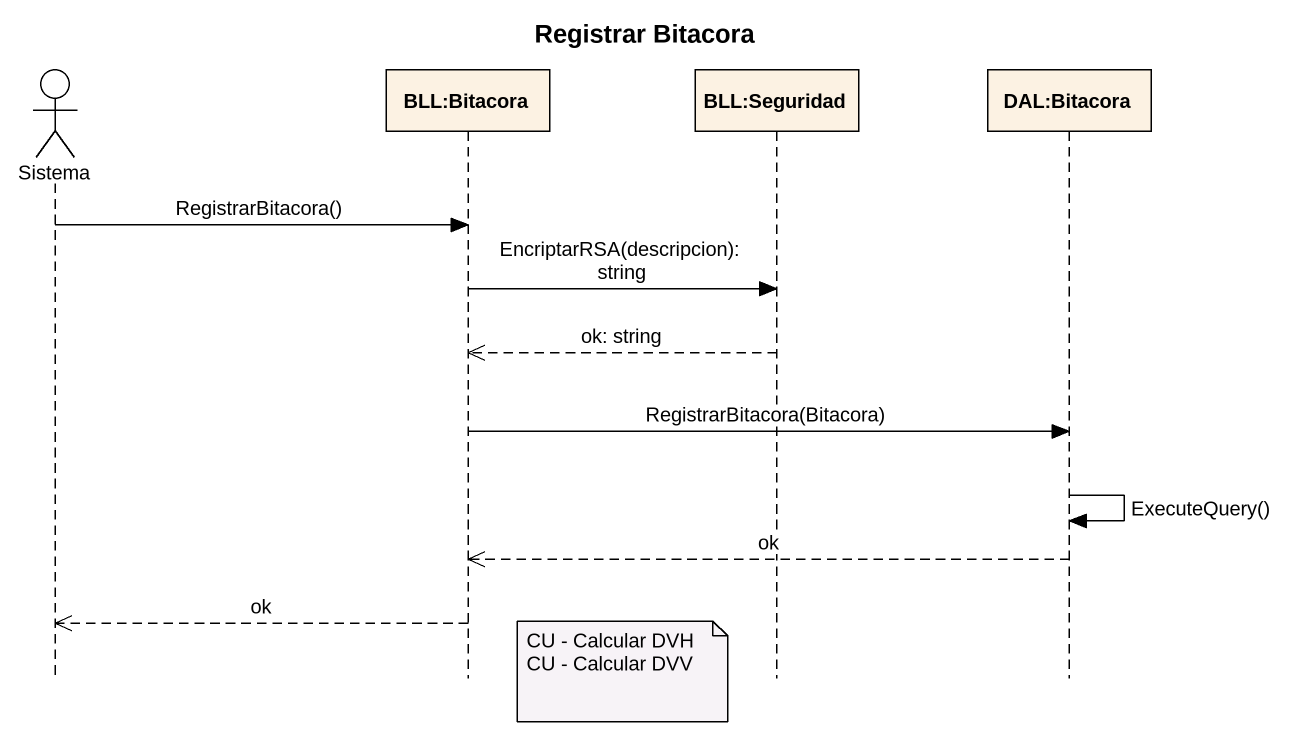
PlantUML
@startuml
title Registrar Bitacora
hide footbox
actor Sistema
participant "BLL:Bitacora" as BLL_Bitacora
participant "BLL:Seguridad" as BLL_Seguridad
participant "DAL:Bitacora" as DAL_Bitacora

Sistema -> BLL_Bitacora : RegistrarBitacora()
BLL_Bitacora -> BLL_Seguridad : EncriptarRSA(descripcion): string
BLL_Seguridad -->> BLL_Bitacora : ok: string
BLL_Bitacora -> DAL_Bitacora : RegistrarBitacora(Bitacora)
DAL_Bitacora -> DAL_Bitacora : ExecuteQuery()
DAL_Bitacora -->> BLL_Bitacora : ok
BLL_Bitacora -->> Sistema : ok
note right of BLL_Bitacora
  CU - Calcular DVH
  CU - Calcular DVV
end note
@enduml
